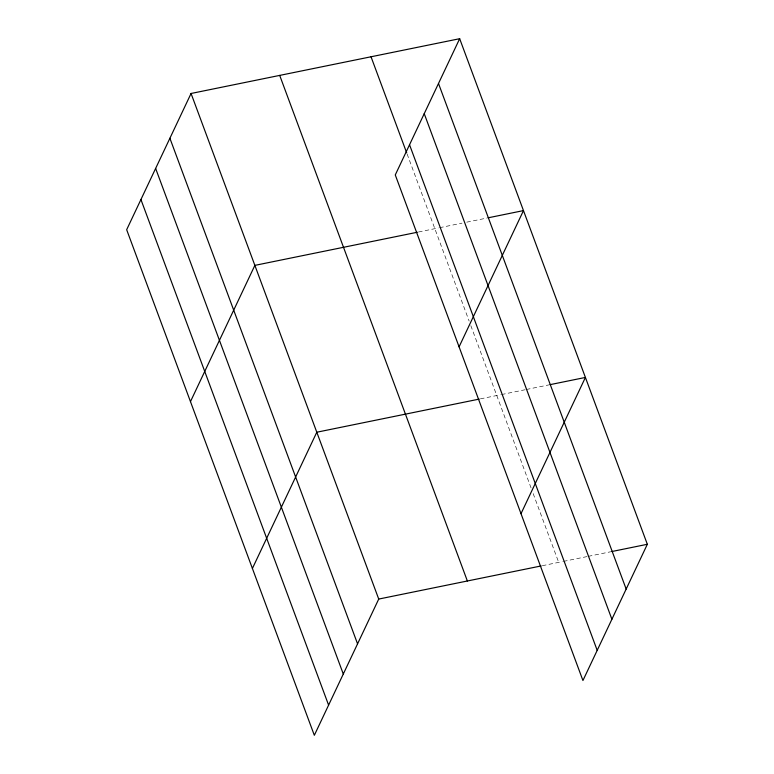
<?xml version="1.0" encoding="UTF-8"?>
<svg xmlns="http://www.w3.org/2000/svg" width="774" height="774" viewBox="0 0 774 774"><rect width="100%" height="100%" fill="white"/><g stroke="black" fill="none" stroke-linecap="round" stroke-linejoin="round"><path stroke-width="0.58" stroke-dasharray="3.87 2.9" d="M418.444 232.016L438.384 227.953M439.564 227.711L462.02 223.135M466.741 222.167L486.836 218.075M480.373 398.862L500.314 394.798M501.494 394.556L525.13 389.738M526.31 389.496L548.766 384.92M542.303 565.707L562.243 561.643M563.424 561.402L587.06 556.583M588.24 556.342L610.696 551.765M407.124 154.036L469.15 321.113M470.824 325.631L531.08 487.959M533.17 493.599L558.693 562.369"/><path stroke-width="1.16" d="M191.062 93.48L126.665 229.714L314.331 735.3L378.728 599.066L191.062 93.48L459.669 38.7L647.335 544.286L582.938 680.52L395.272 174.934L459.669 38.7M190.472 401.609L254.869 265.376L417.273 232.258M252.401 568.455L316.798 432.221L479.203 399.103M459.079 346.839L523.476 210.596L488.017 217.833M521.008 513.675L585.405 377.441L549.946 384.678M378.728 599.066L541.132 565.949M611.876 551.523L647.335 544.286M438.5 83.486L626.166 589.072M424.229 113.662L611.895 619.248M409.533 144.757L597.199 650.344M371.027 56.773L406.708 152.904M279.704 75.397L467.37 580.993M169.893 138.256L357.559 643.852M155.632 168.442L343.298 674.028M140.926 199.528L328.602 705.124"/></g></svg>
